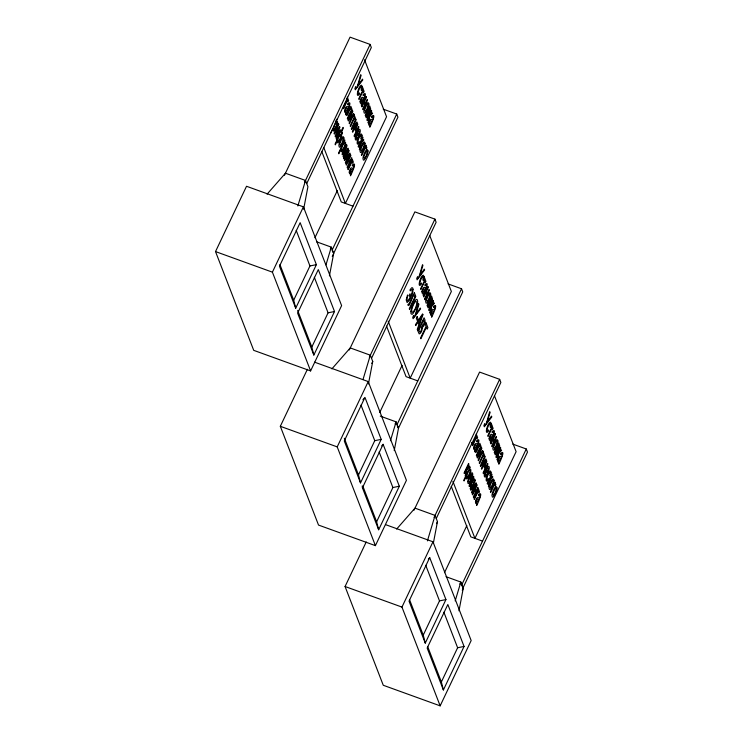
<?xml version="1.0" encoding="UTF-8"?>
<svg xmlns="http://www.w3.org/2000/svg" width="743" height="743" viewBox="0 0 743 743"><rect width="100%" height="100%" fill="white"/><g stroke="black" fill="none" stroke-linecap="round" stroke-linejoin="round"><path stroke-width="1.11" d="M303.636 209.21L307.927 186.707L305.512 180.465L285.451 173.212L267.081 194.155M329.418 275.867L333.709 253.372L331.294 247.131L316.509 241.781M368.444 383.927L372.735 361.432L370.32 355.191L350.259 347.928L331.889 368.881M394.227 450.592L398.517 428.089L396.103 421.857L380.267 416.126M433.392 543.012L437.469 521.632L435.054 515.401L414.993 508.138L396.632 529.081M458.97 610.802L463.251 588.298L460.836 582.057L446.06 576.707M341.492 149.009C344.492 138.365 347.25 144.216 341.994 150.281A2.591 0.752 -70.1 0 1 341.492 149.009M297.859 205.96L305.512 180.465M325.973 264.87L331.294 247.131L330.329 249.174M362.993 379.58L370.32 355.191M390.446 440.692L396.103 421.857L395.137 423.891M427.401 540.895L435.054 515.401M455.18 600.901L460.836 582.057L459.871 584.1M471.564 443.051L471.786 442.373M215.516 251.58L246.527 186.27L303.413 206.851L341.613 305.614L310.602 370.924L253.716 350.343L215.516 251.58L272.402 272.161L310.602 370.924M284.476 175.246L350.055 37.15L370.116 44.413L371.324 47.524L306.72 183.586M304.546 182.509L370.116 44.413M335.325 122.214L336.765 119.177L336.43 121.081C339.765 120.691 335.678 129.626 333.533 131.102L332.771 130.341L332.994 128.437L330.802 133.062L330.514 132.338M272.402 272.161L303.413 206.851M314.921 237.76L337.285 190.663M295.714 308.187L279.479 266.217L300.153 222.677L316.388 264.647L295.714 308.187L293.699 300.191L309.952 265.957L296.188 230.358M332.929 252.193L332.121 250.112L396.725 114.05L383.258 109.184M332.251 256.428L397.932 117.171L396.725 114.05M313.843 355.052L297.627 313.128L318.301 269.588L334.517 311.512L313.843 355.052L311.819 347.055L328.081 312.812L314.326 277.269M314.558 362.166L368.222 381.577L406.421 480.331L375.41 545.641L318.524 525.069L280.325 426.306L307.398 369.29M349.284 349.972L414.863 211.876L434.924 219.129L436.132 222.25L371.528 358.312M369.345 357.234L434.924 219.129M371.76 363.466L372.735 361.432M375.41 545.641L337.211 446.887L368.222 381.577M379.729 412.476L402.093 365.38M360.522 482.913L344.288 440.933L364.962 397.403L381.196 439.373L360.522 482.913L358.507 474.916L374.76 440.673L360.996 405.084M362.435 487.845L383.109 444.305L399.325 486.228L378.651 529.768L362.435 487.845L362.24 485.959M396.929 424.838L461.533 288.776L448.066 283.9M398.517 428.089L462.74 291.897L461.533 288.776M385.738 524.697L432.965 541.786L471.164 640.54L440.153 705.85L383.267 685.269L345.068 586.515L366.234 541.935M378.651 529.768L376.627 521.772L392.889 487.538L379.134 451.985M414.027 510.181L479.597 372.076L499.658 379.339L500.866 382.459L436.262 518.512M434.088 517.434L499.658 379.339M436.503 523.676L437.469 521.632M440.153 705.85L401.954 607.087L432.965 541.786M429.705 557.603L409.031 601.143L425.265 643.113L445.939 599.582L429.705 557.603L428.33 559.182M444.472 572.686L466.836 525.589M425.265 643.113L423.241 635.116L439.503 600.883L425.73 565.293M462.285 590.341L463.251 588.298L461.672 585.038L526.276 448.986L512.809 444.11M462.87 588.159L527.484 452.097L526.276 448.986M443.385 689.978L427.169 648.054L447.843 604.514L464.059 646.438L443.385 689.978L441.37 681.981L457.623 647.747L443.877 612.195M362.909 399.771L364.274 398.192M381.735 445.884L383.109 444.305M309.952 265.957L316.388 264.647M328.081 312.812L334.517 311.512M374.76 440.673L381.196 439.373M392.889 487.538L399.325 486.228M439.503 600.883L445.939 599.582M457.623 647.747L464.059 646.438M352.981 206.173L341.26 201.938L321.719 151.405M417.789 380.899L406.068 376.655L386.527 326.121M280.325 426.306L337.211 446.887M482.532 541.108L470.811 536.864L451.261 486.331M345.068 586.515L401.954 607.087M364.516 59.765L386.555 116.753L345.402 203.433L323.772 147.523M494.476 395.768L516.106 451.679L474.944 538.359L452.905 481.38M429.742 235.559L451.363 291.47L410.21 378.159L388.171 321.171M347.26 97.054L348.616 100.565L347.984 101.902L347.445 100.509L343.563 108.682L343.275 107.958L347.157 99.785L346.628 98.392M476.272 434.051L477.628 437.553L476.997 438.89L476.458 437.497L472.576 445.679L472.297 444.946L476.179 436.773L475.641 435.379M397.329 425.878L398.137 427.959M279.935 264.601L293.699 300.191M297.655 310.425L311.819 347.055M409.477 599.527L423.241 635.116M427.615 646.429L441.37 681.981M344.315 438.24L358.507 474.916M362.881 486.228L376.627 521.772M342.226 133.016L340.888 138.142L338.13 142.656A3.604 1.049 -70.1 0 1 337.396 142.489L337.48 140.381L335.362 144.848L335.074 144.123L337.201 139.647C333.449 139.489 341.483 124.536 340.879 131.882L343.043 127.35L343.322 128.075L341.492 132.356A3.464 1.003 -70.1 0 1 342.124 132.57L342.226 133.016M413.052 289.287L412.857 291.507A6.659 1.932 -70.1 0 1 412.189 294.07L409.421 300.2L407.118 302.559L406.207 299.949L407.508 294.99L408.009 295.315L407.21 297.767A3.854 1.114 -70.1 0 0 406.969 299.578L407.861 300.748L410.108 297.534L409.254 295.315L409.987 293.773L410.833 295.946C412.374 294.599 413.089 286.464 410.192 290.885L410.108 289.668L411.771 287.699L412.644 287.857L413.052 289.287M340.796 150.523L341.557 151.851C343.703 150.374 347.789 141.439 344.455 141.829L344.789 139.925L338.539 153.086L338.827 153.81L341.018 149.185L340.796 150.523M466.01 477.684L466.771 479.003C468.917 477.535 473.003 468.601 469.669 468.991L470.003 467.087L463.753 480.238L464.041 480.972L466.242 476.347L466.01 477.684M341.52 134.046C337.935 148.163 335.91 137.279 341.52 134.046M340.47 131.381L339.012 135.839L336.969 138.421A2.266 0.659 -70.1 0 1 336.978 137.325L339.941 131.019A2.09 0.604 -70.1 0 1 340.415 131.084L340.47 131.381M368.045 113.66L366.745 116.242L366.132 114.831L367.488 111.979L368.045 113.66M429.872 303.673L428.572 306.255L427.959 304.844L429.315 301.992L429.872 303.673M497.067 450.648L495.757 453.23L495.144 451.828L496.5 448.967L497.067 450.648M362.222 86.457L362.212 86.968A3.78 1.096 -70.1 0 1 361.832 88.872L361.312 90.349L361.154 86.69A2.898 0.836 -70.1 0 0 360.392 87.302C358.915 88.408 356.334 97.017 359.519 92.94L359.705 93.859C355.052 100.119 358.237 85.9 361.395 85.166L362.222 86.457M362.017 135.18L362.008 135.69A3.78 1.096 -70.1 0 1 361.627 137.585L361.098 139.071L360.949 135.412A2.898 0.836 -70.1 0 0 360.188 136.015C358.711 137.121 356.12 145.739 359.315 141.653L359.491 142.582C354.848 148.841 358.033 134.613 361.191 133.889L362.017 135.18M424.049 276.47L424.039 276.99A3.78 1.096 -70.1 0 1 423.659 278.885L423.139 280.371L422.981 276.702A2.898 0.836 -70.1 0 0 422.219 277.315C420.742 278.421 418.16 287.039 421.346 282.953L421.532 283.872C416.879 290.132 420.064 275.913 423.222 275.179L424.049 276.47M491.244 423.445L491.225 423.965A3.78 1.096 -70.1 0 1 490.854 425.86L490.324 427.346L490.166 423.686A2.898 0.836 -70.1 0 0 489.414 424.29C487.937 425.395 485.346 434.014 488.541 429.928L488.718 430.847C484.065 437.107 487.25 422.888 490.417 422.163L491.244 423.445M491.03 472.167L491.021 472.678A3.78 1.096 -70.1 0 1 490.64 474.582L490.12 476.059L489.962 472.399A2.898 0.836 -70.1 0 0 489.2 473.012C487.724 474.118 485.142 482.727 488.327 478.641L488.513 479.569C483.86 485.829 487.046 471.61 490.204 470.876L491.03 472.167M355.609 86.977C356.519 92.578 360.401 74.402 360.773 74.681L361.079 75.48L358.015 85.464L362.491 79.12L362.788 79.9L355.284 89.819L354.903 88.463L355.609 86.977M413.433 315.886C414.343 321.496 418.225 303.32 418.597 303.599L418.903 304.398L415.839 314.382L420.315 308.039L420.612 308.819L413.108 318.728L412.727 317.372L413.433 315.886M417.436 276.99C418.346 282.591 422.228 264.415 422.6 264.694L422.906 265.492L419.841 275.477L424.318 269.133L424.615 269.913L417.111 279.832L416.73 278.476L417.436 276.99M484.622 423.965C485.541 429.575 489.414 411.39 489.786 411.668L490.092 412.467L487.027 422.451L491.504 416.108L491.81 416.897L484.306 426.807L483.916 425.451L484.622 423.965M344.603 110.902L344.938 112.555L346.015 112.416L345.811 114.496C346.368 113.744 353.482 98.522 347.548 103.853L347.724 104.782C349.321 101.94 349.489 106.574 348.3 107.494C346.377 104.354 344.743 109.119 344.603 110.902M349.256 172.19L349.591 173.843L350.668 173.704L350.464 175.785C351.021 175.023 358.145 159.81 352.201 165.141L352.377 166.07C353.984 163.228 354.142 167.862 352.953 168.782C351.04 165.643 349.405 170.407 349.256 172.19M360.095 101.707L360.429 103.351L361.507 103.221L361.302 105.302C361.86 104.54 368.983 89.327 363.039 94.658L363.216 95.587C364.822 92.736 364.98 97.379 363.791 98.29C361.869 95.16 360.244 99.924 360.095 101.707M368.574 123.617L368.909 125.261L369.977 125.13L369.773 127.211C370.33 126.449 377.453 111.236 371.519 116.567L371.686 117.496C373.292 114.645 373.45 119.289 372.262 120.199C370.348 117.069 368.714 121.833 368.574 123.617M421.922 291.72L422.256 293.364L423.334 293.234L423.129 295.315C423.686 294.553 430.81 279.34 424.866 284.671L425.042 285.6C426.649 282.758 426.807 287.392 425.618 288.303C423.705 285.173 422.07 289.937 421.922 291.72M430.401 313.63L430.736 315.273L431.813 315.143L431.599 317.224C432.166 316.462 439.28 301.249 433.345 306.58L433.522 307.509C435.119 304.667 435.277 309.302 434.098 310.212C432.175 307.082 430.541 311.846 430.401 313.63M473.625 447.89L473.96 449.543L475.028 449.404L474.823 451.493C475.381 450.732 482.504 435.509 476.569 440.84L476.737 441.779C478.343 438.927 478.501 443.562 477.312 444.481C475.399 441.342 473.765 446.116 473.625 447.89M475.455 501.896L475.789 503.55L476.867 503.41L476.662 505.491C477.22 504.738 484.343 489.516 478.399 494.847L478.576 495.776C480.182 492.934 480.34 497.569 479.151 498.488C477.238 495.349 475.604 500.113 475.455 501.896M489.117 438.695L489.451 440.348L490.519 440.209L490.315 442.289C490.872 441.528 497.996 426.315 492.061 431.646L492.228 432.575C493.835 429.733 493.993 434.367 492.804 435.287C490.891 432.147 489.256 436.912 489.117 438.695M497.587 460.604L497.921 462.257L498.999 462.118L498.794 464.199C499.352 463.437 506.466 448.224 500.531 453.555L500.708 454.484C502.305 451.642 502.463 456.276 501.284 457.196C499.361 454.057 497.726 458.821 497.587 460.604M361.052 143.037L359.398 149.64L360.55 142.814L358.46 147.207L358.182 146.482L362.695 136.972L362.974 137.696L361.172 142.034L363.373 139.405L363.856 139.963L361.052 143.037M369.8 116.391L368.147 123.004L369.299 116.177L367.209 120.57L366.921 119.837L371.444 110.326L371.723 111.06L369.921 115.397L372.113 112.769L372.605 113.326L369.8 116.391M431.627 306.404L429.974 313.017L431.126 306.19L429.036 310.583L428.757 309.85L433.271 300.339L433.55 301.073L431.748 305.41L433.949 302.782L434.432 303.339L431.627 306.404M466.948 469.511L465.304 476.114L466.446 469.288L464.356 473.681L464.078 472.957L468.592 463.446L468.879 464.171L467.078 468.508L469.27 465.88L469.752 466.437L466.948 469.511M471.935 482.402L470.291 489.005L471.433 482.179L469.344 486.581L469.065 485.848L473.579 476.337L473.867 477.071L472.065 481.399L474.257 478.771L474.74 479.337L471.935 482.402M490.064 480.024L488.42 486.628L489.563 479.802L487.482 484.204L487.194 483.47L491.708 473.96L491.996 474.693L490.194 479.021L492.386 476.393L492.869 476.96L490.064 480.024M498.813 453.379L497.16 459.991L498.312 453.165L496.222 457.558L495.943 456.834L500.457 447.323L500.745 448.048L498.943 452.385L501.135 449.756L501.618 450.314L498.813 453.379M422.47 327.291L421.866 330.449A4.467 1.291 -70.1 0 1 420.51 333.133L419.201 333.913L417.845 330.904L424.077 317.772C425.953 320.725 425.2 325.23 422.47 327.291M355.108 129.821L355.897 132.031L354.077 135.867L354.355 136.591L358.869 127.081L358.59 126.356L356.547 130.657L356.138 130.424L355.851 129.078L357.801 124.313L357.513 123.579L355.108 129.821M484.13 466.808L484.91 469.019L483.089 472.854L483.368 473.588L487.891 464.078L487.603 463.344L485.56 467.653L485.16 467.412L484.863 466.075L486.814 461.301L486.535 460.576L484.13 466.808M421.792 328.09L421.077 330.774L419.86 332.205L418.885 330.143L421.03 325.629L421.792 328.09M424.374 322.388L422.628 325.963L421.764 324.078L423.649 320.112L424.374 322.388M355.256 137.799L355.377 139.721L356.241 140.148L357.569 138.551L357.374 137.585L356.501 138.625L355.934 138.087L357.039 133.861L358.284 137.083L360.011 132.458A4.579 1.328 -70.1 0 0 360.206 130.239L359.881 129.403A4.69 1.356 -70.1 0 0 358.897 129.616L356.399 133.907L355.256 137.799M410.833 311.289L410.99 313.685L411.938 314.326A6.269 1.82 -70.1 0 0 413.043 313.509L415.755 308.782L417.501 303.255A7.003 2.034 -70.1 0 0 417.65 301.11L417.157 299.624A6.687 1.941 -70.1 0 0 415.774 299.903L414.492 301.509A10.383 3.009 -70.1 0 0 412.272 305.995L410.833 311.289M467.756 481.325L467.876 483.247L468.74 483.684L470.068 482.077L469.873 481.111L468.991 482.151L468.434 481.622L469.539 477.396L470.783 480.61L472.511 475.984A4.579 1.328 -70.1 0 0 472.697 473.765L472.372 472.929A4.69 1.356 -70.1 0 0 471.387 473.142L468.898 477.433L467.756 481.325M484.278 474.786L484.399 476.709L485.253 477.145L486.591 475.539L486.396 474.573L485.513 475.613L484.956 475.083L486.061 470.858L487.306 474.071L489.033 469.446A4.579 1.328 -70.1 0 0 489.219 467.226L488.894 466.39A4.69 1.356 -70.1 0 0 487.91 466.604L485.42 470.895L484.278 474.786M368.667 113.307L367.85 116.307L366.308 117.877L365.222 115.425L369.735 105.915L370.636 108.757A2.861 0.827 -70.1 0 1 370.181 110.948L368.667 113.307M430.494 303.32L429.677 306.32L428.135 307.89L427.049 305.438L431.562 295.928L432.463 298.77A2.861 0.827 -70.1 0 1 432.008 300.961L430.494 303.32M497.68 450.304L496.872 453.304L495.321 454.874L494.234 452.422L498.748 442.912L499.649 445.744A2.861 0.827 -70.1 0 1 499.203 447.936L497.68 450.304M343.935 137.966L343.879 138.709A4.82 1.393 -70.1 0 1 343.164 141.532L340.229 146.956L339.337 147.17L338.892 145.637A4.644 1.347 -70.1 0 1 339.347 143.074C339.653 141.467 342.969 133.471 343.935 137.966M365.045 143.278L364.989 144.021A4.82 1.393 -70.1 0 1 364.274 146.845L361.339 152.269L360.439 152.482L360.002 150.95A4.644 1.347 -70.1 0 1 360.448 148.386C360.764 146.78 364.07 138.783 365.045 143.278M368.881 103.955L368.825 104.698A4.82 1.393 -70.1 0 1 368.11 107.512L365.175 112.945L364.284 113.159L363.838 111.626A4.644 1.347 -70.1 0 1 364.284 109.063C364.599 107.456 367.915 99.451 368.881 103.955M368.008 150.94L367.952 151.683A4.82 1.393 -70.1 0 1 367.237 154.507L364.302 159.931L363.401 160.144L362.965 158.612A4.644 1.347 -70.1 0 1 363.411 156.049C363.726 154.442 367.033 146.445 368.008 150.94M430.708 293.968L430.652 294.711A4.82 1.393 -70.1 0 1 429.937 297.525L427.002 302.958L426.111 303.172L425.665 301.639A4.644 1.347 -70.1 0 1 426.111 299.076C426.426 297.469 429.742 289.464 430.708 293.968M494.058 480.266L494.002 481.018A4.82 1.393 -70.1 0 1 493.287 483.832L490.352 489.256L489.461 489.479L489.015 487.937A4.644 1.347 -70.1 0 1 489.461 485.383C489.776 483.767 493.092 475.771 494.058 480.266M497.903 440.943L497.838 441.686A4.82 1.393 -70.1 0 1 497.132 444.509L494.197 449.933L493.296 450.147L492.85 448.614A4.644 1.347 -70.1 0 1 493.306 446.051C493.612 444.444 496.928 436.447 497.903 440.943M497.021 487.928L496.965 488.671A4.82 1.393 -70.1 0 1 496.25 491.495L493.315 496.918L492.423 497.141L491.977 495.6A4.644 1.347 -70.1 0 1 492.423 493.046C492.739 491.429 496.055 483.433 497.021 487.928M345.365 110.048L345.894 111.469L347.696 108.757L346.377 107.911L345.365 110.048M350.018 171.336L350.547 172.757L352.358 170.045L351.03 169.2L350.018 171.336M360.857 100.853L361.386 102.274L363.197 99.553L361.869 98.708L360.857 100.853M369.327 122.762L369.856 124.183L371.667 121.462L370.348 120.617L369.327 122.762M422.683 290.866L423.213 292.287L425.024 289.566L423.705 288.721L422.683 290.866M431.154 312.775L431.683 314.196L433.494 311.475L432.175 310.63L431.154 312.775M474.378 447.035L474.907 448.466L476.718 445.744L475.399 444.899L474.378 447.035M476.217 501.042L476.746 502.463L478.557 499.751L477.238 498.906L476.217 501.042M489.869 437.841L490.399 439.262L492.21 436.55L490.891 435.704L489.869 437.841M498.349 459.75L498.878 461.171L500.68 458.459L499.361 457.614L498.349 459.75M411.622 310.286C411.492 316.174 416.201 307.843 416.229 305.902A4.83 1.402 -70.1 0 0 416.879 302.336C415.467 298.881 412.969 305.949 412.384 307.333A5.164 1.495 -70.1 0 0 411.622 310.286M339.653 144.226C341.854 150.225 346.108 126.895 339.653 144.226M364.599 110.205C366.801 116.214 371.054 92.875 364.599 110.205M360.754 149.538C362.955 155.547 367.209 132.208 360.754 149.538M363.717 157.2C365.918 163.2 370.172 139.87 363.717 157.2M426.426 300.218C428.627 306.227 432.881 282.897 426.426 300.218M493.612 447.202C495.813 453.202 500.067 429.872 493.612 447.202M489.776 486.526C491.977 492.535 496.231 469.195 489.776 486.526M492.739 494.188C494.94 500.197 499.194 476.857 492.739 494.188M359.547 131.817L358.618 134.994L357.689 132.579L358.999 130.833L359.547 131.817M472.037 475.344L471.118 478.52L470.18 476.105L471.499 474.359L472.037 475.344M488.56 468.805L487.631 471.981L486.702 469.567L488.021 467.821L488.56 468.805M337.043 122.744L336.096 125.976L333.969 129.533A2.591 0.752 -70.1 0 1 333.468 128.26C333.718 126.821 335.91 120.403 337.043 122.744M470.282 470.644L469.335 473.885L467.208 477.443A2.591 0.752 -70.1 0 1 466.706 476.17C466.957 474.731 469.149 468.313 470.282 470.644M369.875 109.908L368.714 111.97L368.119 110.651L369.382 107.986L369.875 109.908M431.702 299.921L430.55 301.983L429.946 300.664L431.209 297.999L431.702 299.921M498.887 446.896L497.736 448.958L497.132 447.639L498.404 444.973L498.887 446.896M422.906 314.735L417.612 330.301L417.269 329.409L418.885 324.737L417.919 322.248L415.783 325.564L415.458 324.728L422.572 313.89L422.906 314.735M420.947 318.821L419.461 323.075L418.68 321.06L422.08 315.673L420.947 318.821M346.154 146.78L343.062 156.662L347.195 150.281L343.563 157.934L343.842 158.668L348.356 149.157L347.947 148.108L343.851 154.46L347.027 145.712L346.582 144.569L342.068 154.08L342.347 154.795L346.154 146.78M338.557 123.802L334.034 133.313L334.341 134.102L338.548 128.92L335.13 136.136L335.409 136.861L339.923 127.35L339.616 126.561L335.39 131.79L338.836 124.536L338.557 123.802M346.628 113.595L345.987 114.942C347.64 118.007 349.238 108.775 350.464 108.311L351.207 110.252L347.325 118.425L347.613 119.159L352.126 109.648L350.817 106.249L346.925 114.143L346.628 113.595M362.751 87.86L362.12 89.197L362.658 90.581L358.776 98.763L359.055 99.488L362.937 91.315L363.476 92.699L364.107 91.361L362.751 87.86M352.553 110.744L348.04 120.255L348.337 121.044L352.544 115.862L349.126 123.069L349.405 123.802L353.919 114.292L353.622 113.503L349.386 118.731L352.832 111.478L352.553 110.744M354.197 114.998L353.566 116.335L354.105 117.719L350.222 125.901L350.501 126.626L354.383 118.453L354.922 119.837L355.553 118.508L354.197 114.998M366.169 96.692L361.655 106.203L361.934 106.936L363.94 102.72L364.72 104.744L362.723 108.961L363.002 109.695L367.516 100.184L367.237 99.451L365.352 103.416L364.572 101.382L366.448 97.426L366.169 96.692M355.823 119.205L351.309 128.715L351.615 129.505L355.823 124.322L352.396 131.53L352.684 132.263L357.197 122.753L356.891 121.963L352.665 127.192L356.101 119.939L355.823 119.205M348.792 150.272L344.278 159.782L344.576 160.572L348.783 155.389L345.365 162.596L345.644 163.33L350.157 153.82L349.86 153.03L345.625 158.259L349.071 151.005L348.792 150.272M350.594 154.925L346.071 164.435L346.359 165.169L348.356 160.952L349.145 162.977L347.139 167.194L347.427 167.927L351.941 158.417L351.653 157.683L349.777 161.64L348.996 159.615L350.872 155.658L350.594 154.925M352.368 159.522L347.854 169.032L348.133 169.757L352.015 161.584L352.693 163.339L353.324 162.002L352.368 159.522M365.9 145.247L361.377 154.758L361.665 155.482L365.547 147.309L366.225 149.064L366.856 147.727L365.9 145.247M414.38 292.705L409.337 303.255L407.758 304.834C409.495 308.874 412.699 294.497 413.953 295.036L414.78 297.191L409.282 308.772L409.588 309.562L415.82 296.429L414.38 292.705M424.578 277.873L423.947 279.21L424.485 280.594L420.603 288.776L420.882 289.501L424.764 281.328L425.302 282.711L425.934 281.383L424.578 277.873M427.996 286.705L423.482 296.216L423.761 296.949L425.767 292.733L426.547 294.757L424.55 298.974L424.829 299.708L429.343 290.197L429.064 289.464L427.179 293.429L426.398 291.395L428.274 287.439L427.996 286.705M417.129 316.676L416.359 318.292L417.232 320.539L418.003 318.923L417.129 316.676M426.064 322.908L425.33 324.459L426.083 326.418L420.584 338L420.891 338.789L426.389 327.208L427.151 329.177L427.894 327.626L426.064 322.908M475.641 450.592L475 451.93C476.653 454.995 478.251 445.763 479.476 445.308L480.229 447.24L476.347 455.422L476.625 456.146L481.139 446.636L479.829 443.237L475.938 451.131L475.641 450.592M491.764 424.847L491.132 426.185L491.671 427.569L487.789 435.751L488.067 436.475L491.95 428.302L492.488 429.686L493.12 428.358L491.764 424.847M481.566 447.732L477.052 457.242L477.359 458.032L481.566 452.849L478.139 460.066L478.427 460.79L482.941 451.28L482.634 450.49L478.408 455.719L481.854 448.466L481.566 447.732M483.21 451.985L482.579 453.323L483.117 454.716L479.235 462.889L479.514 463.613L483.396 455.44L483.934 456.834L484.566 455.496L483.21 451.985M495.182 433.689L490.668 443.2L490.947 443.924L492.953 439.707L493.742 441.732L491.736 445.958L492.015 446.682L496.538 437.172L496.25 436.447L494.374 440.404L493.584 438.379L495.47 434.414L495.182 433.689M484.835 456.193L480.322 465.703L480.628 466.493L484.835 461.31L481.408 468.517L481.696 469.251L486.21 459.741L485.903 458.951L481.678 464.18L485.123 456.926L484.835 456.193M474.991 479.978L470.477 489.488L470.783 490.278L474.981 485.095L471.564 492.303L471.842 493.036L476.365 483.526L476.059 482.736L471.833 487.965L475.269 480.712L474.991 479.978M476.792 484.631L472.269 494.141L472.557 494.875L474.563 490.659L475.344 492.683L473.337 496.9L473.625 497.634L478.139 488.123L477.86 487.389L475.975 491.346L475.195 489.321L477.071 485.365L476.792 484.631M478.566 489.228L474.053 498.739L474.331 499.472L478.213 491.29L478.891 493.046L479.523 491.708L478.566 489.228M494.912 482.235L490.399 491.745L490.677 492.479L494.559 484.297L495.237 486.052L495.869 484.715L494.912 482.235"/></g></svg>
